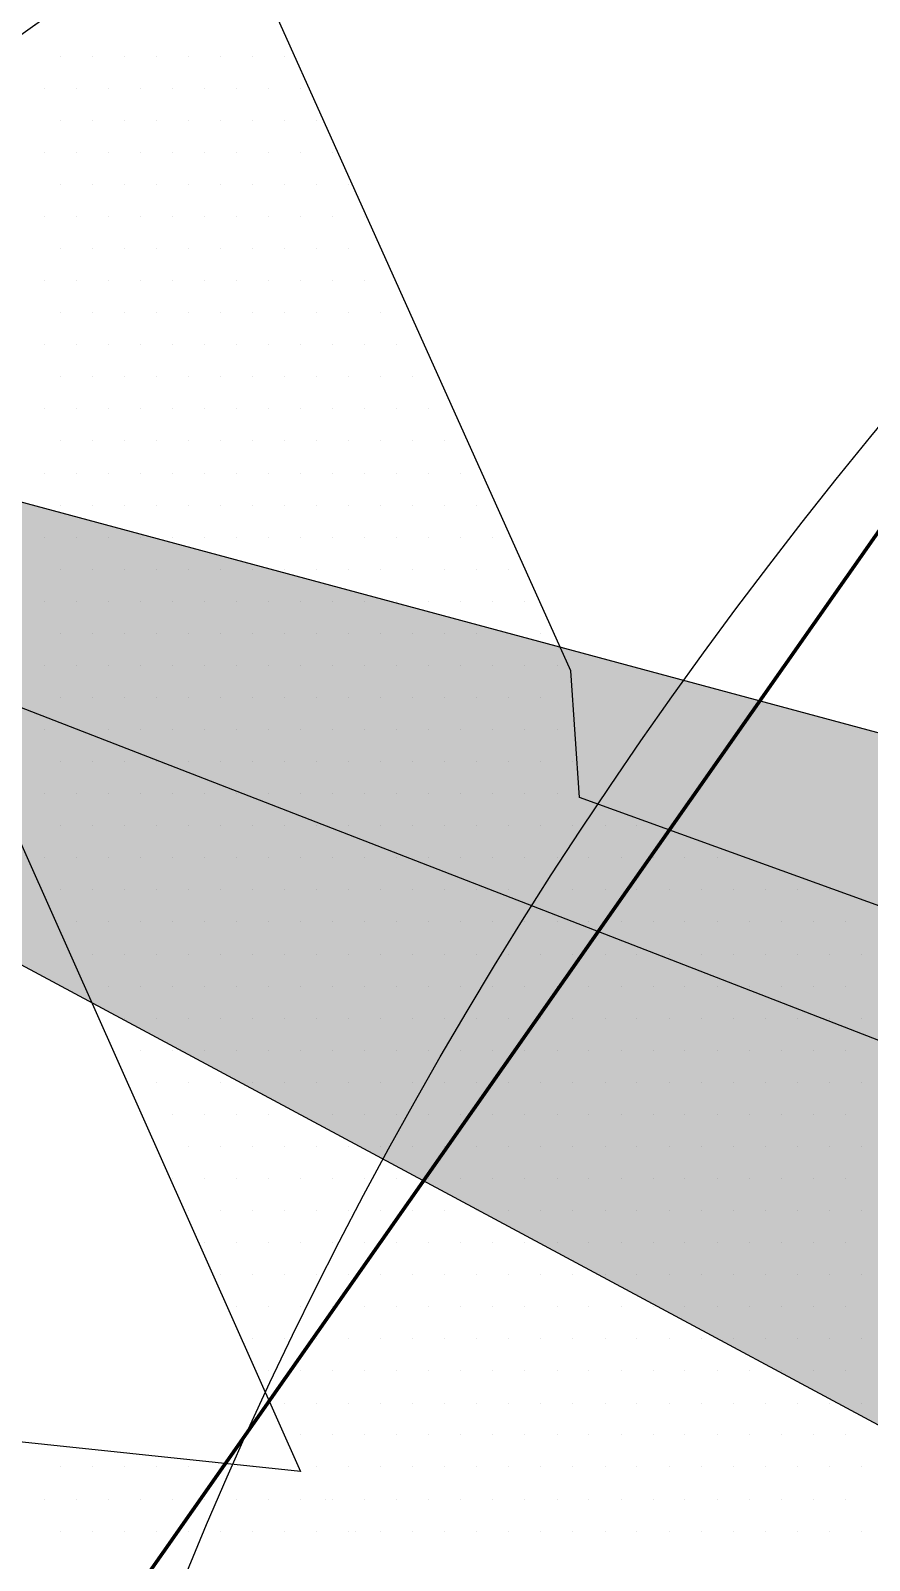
# Paper-space layout 'Layout1' of a CAD drawing. Extents: x -43 to 2298, y -18 to 768.
# Drawn here: x 1413.14 to 1415.541, y 74.926 to 79.303 of the extents above; entities that cross this region are included whole.
import ezdxf

# ---------------------------------------------------------------- set-up
doc = ezdxf.new("R2010")
doc.units = 0
doc.header["$LTSCALE"] = 2
doc.linetypes.add('CACHEX2', pattern=[0.75, 0.5, -0.25])
doc.layers.add('CARTOUCHE', color=7, linetype='Continuous')
doc.layers.add('LOGO', color=7, linetype='Continuous')

# ---------------------------------------------------------------- blocks, each defined once
blk = doc.blocks.new('A$C715108E3')
at = {"layer": 'LOGO', "color": 131}
for p, q in [((-19.5146, -5.8091), (-19.5146, -5.8091)), ((-19.4228, -5.8091), (-19.4228, -5.8091)), ((-19.3313, -5.8091), (-19.3313, -5.8091)), ((-19.2395, -5.8091), (-19.2395, -5.8091)), ((-19.1476, -5.8091), (-19.1476, -5.8091)), ((-19.0562, -5.8091), (-19.0562, -5.8091)), ((-18.9643, -5.8091), (-18.9643, -5.8091)), ((-18.8723, -5.8091), (-18.8723, -5.8091)), ((-19.5603, -5.9003), (-19.5603, -5.9003)), ((-19.469, -5.9003), (-19.469, -5.9003)), ((-19.377, -5.9003), (-19.377, -5.9003)), ((-19.2852, -5.9003), (-19.2852, -5.9003)), ((-19.1941, -5.9003), (-19.1941, -5.9003)), ((-19.1019, -5.9003), (-19.1019, -5.9003)), ((-19.0101, -5.9003), (-19.0101, -5.9003)), ((-18.9188, -5.9003), (-18.9188, -5.9003)), ((-18.8268, -5.9003), (-18.8268, -5.9003)), ((-19.5146, -5.9927), (-19.5146, -5.9927)), ((-19.4228, -5.9927), (-19.4228, -5.9927)), ((-19.3313, -5.9927), (-19.3313, -5.9927)), ((-19.2395, -5.9927), (-19.2395, -5.9927)), ((-19.1476, -5.9927), (-19.1476, -5.9927)), ((-19.0562, -5.9927), (-19.0562, -5.9927)), ((-18.9643, -5.9927), (-18.9643, -5.9927)), ((-18.8723, -5.9927), (-18.8723, -5.9927)), ((-18.7812, -5.9927), (-18.7812, -5.9927)), ((-19.5603, -6.0842), (-19.5603, -6.0842)), ((-19.469, -6.0842), (-19.469, -6.0842)), ((-19.377, -6.0842), (-19.377, -6.0842)), ((-19.2852, -6.0842), (-19.2852, -6.0842)), ((-19.1941, -6.0842), (-19.1941, -6.0842)), ((-19.1019, -6.0842), (-19.1019, -6.0842)), ((-19.0101, -6.0842), (-19.0101, -6.0842)), ((-18.9188, -6.0842), (-18.9188, -6.0842)), ((-18.8268, -6.0842), (-18.8268, -6.0842)), ((-18.7349, -6.0842), (-18.7349, -6.0842)), ((-19.5146, -6.1753), (-19.5146, -6.1753)), ((-19.4228, -6.1753), (-19.4228, -6.1753)), ((-19.3313, -6.1753), (-19.3313, -6.1753)), ((-19.2395, -6.1753), (-19.2395, -6.1753)), ((-19.1476, -6.1753), (-19.1476, -6.1753)), ((-19.0562, -6.1753), (-19.0562, -6.1753)), ((-18.9643, -6.1753), (-18.9643, -6.1753)), ((-18.8723, -6.1753), (-18.8723, -6.1753)), ((-18.7812, -6.1753), (-18.7812, -6.1753)), ((-18.689, -6.1753), (-18.689, -6.1753)), ((-19.5603, -6.2678), (-19.5603, -6.2678)), ((-19.469, -6.2678), (-19.469, -6.2678)), ((-19.377, -6.2678), (-19.377, -6.2678)), ((-19.2852, -6.2678), (-19.2852, -6.2678)), ((-19.1941, -6.2678), (-19.1941, -6.2678)), ((-19.1019, -6.2678), (-19.1019, -6.2678)), ((-19.0101, -6.2678), (-19.0101, -6.2678)), ((-18.9188, -6.2678), (-18.9188, -6.2678)), ((-18.8268, -6.2678), (-18.8268, -6.2678)), ((-18.7349, -6.2678), (-18.7349, -6.2678)), ((-18.6431, -6.2678), (-18.6431, -6.2678)), ((-19.5146, -6.3593), (-19.5146, -6.3593)), ((-19.4228, -6.3593), (-19.4228, -6.3593)), ((-19.3313, -6.3593), (-19.3313, -6.3593)), ((-19.2395, -6.3593), (-19.2395, -6.3593)), ((-19.1476, -6.3593), (-19.1476, -6.3593)), ((-19.0562, -6.3593), (-19.0562, -6.3593)), ((-18.9643, -6.3593), (-18.9643, -6.3593)), ((-18.8723, -6.3593), (-18.8723, -6.3593)), ((-18.7812, -6.3593), (-18.7812, -6.3593)), ((-18.689, -6.3593), (-18.689, -6.3593)), ((-18.5974, -6.3593), (-18.5974, -6.3593)), ((-19.5603, -6.4508), (-19.5603, -6.4508)), ((-19.469, -6.4508), (-19.469, -6.4508)), ((-19.377, -6.4508), (-19.377, -6.4508)), ((-19.2852, -6.4508), (-19.2852, -6.4508)), ((-19.1941, -6.4508), (-19.1941, -6.4508)), ((-19.1019, -6.4508), (-19.1019, -6.4508)), ((-19.0101, -6.4508), (-19.0101, -6.4508)), ((-18.9188, -6.4508), (-18.9188, -6.4508)), ((-18.8268, -6.4508), (-18.8268, -6.4508)), ((-18.7349, -6.4508), (-18.7349, -6.4508)), ((-18.6431, -6.4508), (-18.6431, -6.4508)), ((-19.5146, -6.543), (-19.5146, -6.543)), ((-19.4228, -6.543), (-19.4228, -6.543)), ((-19.3313, -6.543), (-19.3313, -6.543)), ((-19.2395, -6.543), (-19.2395, -6.543)), ((-19.1476, -6.543), (-19.1476, -6.543)), ((-19.0562, -6.543), (-19.0562, -6.543)), ((-18.9643, -6.543), (-18.9643, -6.543)), ((-18.8723, -6.543), (-18.8723, -6.543)), ((-18.7812, -6.543), (-18.7812, -6.543)), ((-18.689, -6.543), (-18.689, -6.543)), ((-18.5974, -6.543), (-18.5974, -6.543)), ((-19.5603, -6.6344), (-19.5603, -6.6344)), ((-19.469, -6.6344), (-19.469, -6.6344)), ((-19.377, -6.6344), (-19.377, -6.6344)), ((-19.2852, -6.6344), (-19.2852, -6.6344)), ((-19.1941, -6.6344), (-19.1941, -6.6344)), ((-19.1019, -6.6344), (-19.1019, -6.6344)), ((-19.0101, -6.6344), (-19.0101, -6.6344)), ((-18.9188, -6.6344), (-18.9188, -6.6344)), ((-18.8268, -6.6344), (-18.8268, -6.6344)), ((-18.7349, -6.6344), (-18.7349, -6.6344)), ((-18.6431, -6.6344), (-18.6431, -6.6344)), ((-18.5515, -6.6344), (-18.5515, -6.6344)), ((-19.5146, -6.7259), (-19.5146, -6.7259)), ((-19.4228, -6.7259), (-19.4228, -6.7259)), ((-19.3313, -6.7259), (-19.3313, -6.7259)), ((-19.2395, -6.7259), (-19.2395, -6.7259)), ((-19.1476, -6.7259), (-19.1476, -6.7259)), ((-19.0562, -6.7259), (-19.0562, -6.7259)), ((-18.9643, -6.7259), (-18.9643, -6.7259)), ((-18.8723, -6.7259), (-18.8723, -6.7259)), ((-18.7812, -6.7259), (-18.7812, -6.7259)), ((-18.689, -6.7259), (-18.689, -6.7259)), ((-18.5974, -6.7259), (-18.5974, -6.7259)), ((-18.5056, -6.7259), (-18.5056, -6.7259)), ((-19.5603, -6.8181), (-19.5603, -6.8181)), ((-19.469, -6.8181), (-19.469, -6.8181)), ((-19.377, -6.8181), (-19.377, -6.8181)), ((-19.2852, -6.8181), (-19.2852, -6.8181)), ((-19.1941, -6.8181), (-19.1941, -6.8181)), ((-19.1019, -6.8181), (-19.1019, -6.8181)), ((-19.0101, -6.8181), (-19.0101, -6.8181)), ((-18.9188, -6.8181), (-18.9188, -6.8181)), ((-18.8268, -6.8181), (-18.8268, -6.8181)), ((-18.7349, -6.8181), (-18.7349, -6.8181)), ((-18.6431, -6.8181), (-18.6431, -6.8181)), ((-18.5515, -6.8181), (-18.5515, -6.8181)), ((-18.4598, -6.8181), (-18.4598, -6.8181)), ((-19.5146, -6.9095), (-19.5146, -6.9095)), ((-19.4228, -6.9095), (-19.4228, -6.9095)), ((-19.3313, -6.9095), (-19.3313, -6.9095)), ((-19.2395, -6.9095), (-19.2395, -6.9095)), ((-19.1476, -6.9095), (-19.1476, -6.9095)), ((-19.0562, -6.9095), (-19.0562, -6.9095)), ((-18.9643, -6.9095), (-18.9643, -6.9095)), ((-18.8723, -6.9095), (-18.8723, -6.9095)), ((-18.7812, -6.9095), (-18.7812, -6.9095)), ((-18.689, -6.9095), (-18.689, -6.9095)), ((-18.5974, -6.9095), (-18.5974, -6.9095)), ((-18.5056, -6.9095), (-18.5056, -6.9095)), ((-18.4141, -6.9095), (-18.4141, -6.9095)), ((-19.5603, -7.0019), (-19.5603, -7.0019)), ((-19.469, -7.0019), (-19.469, -7.0019)), ((-19.377, -7.0019), (-19.377, -7.0019)), ((-19.2852, -7.0019), (-19.2852, -7.0019)), ((-19.1941, -7.0019), (-19.1941, -7.0019)), ((-19.1019, -7.0019), (-19.1019, -7.0019)), ((-19.0101, -7.0019), (-19.0101, -7.0019)), ((-18.9188, -7.0019), (-18.9188, -7.0019)), ((-18.8268, -7.0019), (-18.8268, -7.0019)), ((-18.7349, -7.0019), (-18.7349, -7.0019)), ((-18.6431, -7.0019), (-18.6431, -7.0019)), ((-18.5515, -7.0019), (-18.5515, -7.0019)), ((-18.4598, -7.0019), (-18.4598, -7.0019)), ((-18.3678, -7.0019), (-18.3678, -7.0019)), ((-19.5146, -7.0932), (-19.5146, -7.0932)), ((-19.4228, -7.0932), (-19.4228, -7.0932)), ((-19.3313, -7.0932), (-19.3313, -7.0932)), ((-19.2395, -7.0932), (-19.2395, -7.0932)), ((-19.1476, -7.0932), (-19.1476, -7.0932)), ((-19.0562, -7.0932), (-19.0562, -7.0932)), ((-18.9643, -7.0932), (-18.9643, -7.0932)), ((-18.8723, -7.0932), (-18.8723, -7.0932)), ((-18.7812, -7.0932), (-18.7812, -7.0932)), ((-18.689, -7.0932), (-18.689, -7.0932)), ((-18.5974, -7.0932), (-18.5974, -7.0932)), ((-18.5056, -7.0932), (-18.5056, -7.0932)), ((-18.4141, -7.0932), (-18.4141, -7.0932)), ((-18.3223, -7.0932), (-18.3223, -7.0932)), ((-19.5603, -7.1849), (-19.5603, -7.1849)), ((-19.469, -7.1849), (-19.469, -7.1849)), ((-19.377, -7.1849), (-19.377, -7.1849)), ((-19.2852, -7.1849), (-19.2852, -7.1849)), ((-19.1941, -7.1849), (-19.1941, -7.1849)), ((-19.1019, -7.1849), (-19.1019, -7.1849)), ((-19.0101, -7.1849), (-19.0101, -7.1849)), ((-18.9188, -7.1849), (-18.9188, -7.1849)), ((-18.8268, -7.1849), (-18.8268, -7.1849)), ((-18.7349, -7.1849), (-18.7349, -7.1849)), ((-18.6431, -7.1849), (-18.6431, -7.1849)), ((-18.5515, -7.1849), (-18.5515, -7.1849)), ((-18.4598, -7.1849), (-18.4598, -7.1849)), ((-18.3678, -7.1849), (-18.3678, -7.1849)), ((-18.2765, -7.1849), (-18.2765, -7.1849)), ((-19.5146, -7.2773), (-19.5146, -7.2773)), ((-19.4228, -7.2773), (-19.4228, -7.2773)), ((-19.3313, -7.2773), (-19.3313, -7.2773)), ((-19.2395, -7.2773), (-19.2395, -7.2773)), ((-19.1476, -7.2773), (-19.1476, -7.2773)), ((-19.0562, -7.2773), (-19.0562, -7.2773)), ((-18.9643, -7.2773), (-18.9643, -7.2773)), ((-18.8723, -7.2773), (-18.8723, -7.2773)), ((-18.7812, -7.2773), (-18.7812, -7.2773)), ((-18.689, -7.2773), (-18.689, -7.2773)), ((-18.5974, -7.2773), (-18.5974, -7.2773)), ((-18.5056, -7.2773), (-18.5056, -7.2773)), ((-18.4141, -7.2773), (-18.4141, -7.2773)), ((-18.3223, -7.2773), (-18.3223, -7.2773)), ((-18.2302, -7.2773), (-18.2302, -7.2773)), ((-19.5603, -7.3683), (-19.5603, -7.3683)), ((-19.469, -7.3683), (-19.469, -7.3683)), ((-19.377, -7.3683), (-19.377, -7.3683)), ((-19.2852, -7.3683), (-19.2852, -7.3683)), ((-19.1941, -7.3683), (-19.1941, -7.3683)), ((-19.1019, -7.3683), (-19.1019, -7.3683)), ((-19.0101, -7.3683), (-19.0101, -7.3683)), ((-18.9188, -7.3683), (-18.9188, -7.3683)), ((-18.8268, -7.3683), (-18.8268, -7.3683)), ((-18.7349, -7.3683), (-18.7349, -7.3683)), ((-18.6431, -7.3683), (-18.6431, -7.3683)), ((-18.5515, -7.3683), (-18.5515, -7.3683)), ((-18.4598, -7.3683), (-18.4598, -7.3683)), ((-18.3678, -7.3683), (-18.3678, -7.3683)), ((-18.2765, -7.3683), (-18.2765, -7.3683)), ((-18.1845, -7.3683), (-18.1845, -7.3683)), ((-19.5146, -7.46), (-19.5146, -7.46)), ((-19.4228, -7.46), (-19.4228, -7.46)), ((-19.3313, -7.46), (-19.3313, -7.46)), ((-19.2395, -7.46), (-19.2395, -7.46)), ((-19.1476, -7.46), (-19.1476, -7.46)), ((-19.0562, -7.46), (-19.0562, -7.46)), ((-18.9643, -7.46), (-18.9643, -7.46)), ((-18.8723, -7.46), (-18.8723, -7.46)), ((-18.7812, -7.46), (-18.7812, -7.46)), ((-18.689, -7.46), (-18.689, -7.46)), ((-18.5974, -7.46), (-18.5974, -7.46)), ((-18.5056, -7.46), (-18.5056, -7.46)), ((-18.4141, -7.46), (-18.4141, -7.46)), ((-18.3223, -7.46), (-18.3223, -7.46)), ((-18.2302, -7.46), (-18.2302, -7.46)), ((-18.139, -7.46), (-18.139, -7.46)), ((-19.5603, -7.5524), (-19.5603, -7.5524)), ((-19.469, -7.5524), (-19.469, -7.5524)), ((-19.377, -7.5524), (-19.377, -7.5524)), ((-19.2852, -7.5524), (-19.2852, -7.5524)), ((-19.1941, -7.5524), (-19.1941, -7.5524)), ((-19.1019, -7.5524), (-19.1019, -7.5524)), ((-19.0101, -7.5524), (-19.0101, -7.5524)), ((-18.9188, -7.5524), (-18.9188, -7.5524)), ((-18.8268, -7.5524), (-18.8268, -7.5524)), ((-18.7349, -7.5524), (-18.7349, -7.5524)), ((-18.6431, -7.5524), (-18.6431, -7.5524)), ((-18.5515, -7.5524), (-18.5515, -7.5524)), ((-18.4598, -7.5524), (-18.4598, -7.5524)), ((-18.3678, -7.5524), (-18.3678, -7.5524)), ((-18.2765, -7.5524), (-18.2765, -7.5524)), ((-18.1845, -7.5524), (-18.1845, -7.5524)), ((-18.0925, -7.5524), (-18.0925, -7.5524)), ((-19.5146, -7.6436), (-19.5146, -7.6436)), ((-19.4228, -7.6436), (-19.4228, -7.6436)), ((-19.3313, -7.6436), (-19.3313, -7.6436)), ((-19.2395, -7.6436), (-19.2395, -7.6436)), ((-19.1476, -7.6436), (-19.1476, -7.6436)), ((-19.0562, -7.6436), (-19.0562, -7.6436)), ((-18.9643, -7.6436), (-18.9643, -7.6436)), ((-18.8723, -7.6436), (-18.8723, -7.6436)), ((-18.7812, -7.6436), (-18.7812, -7.6436)), ((-18.689, -7.6436), (-18.689, -7.6436)), ((-18.5974, -7.6436), (-18.5974, -7.6436)), ((-18.5056, -7.6436), (-18.5056, -7.6436)), ((-18.4141, -7.6436), (-18.4141, -7.6436)), ((-18.3223, -7.6436), (-18.3223, -7.6436)), ((-18.2302, -7.6436), (-18.2302, -7.6436)), ((-18.139, -7.6436), (-18.139, -7.6436)), ((-19.5603, -7.7349), (-19.5603, -7.7349)), ((-19.469, -7.7349), (-19.469, -7.7349)), ((-19.377, -7.7349), (-19.377, -7.7349)), ((-19.2852, -7.7349), (-19.2852, -7.7349)), ((-19.1941, -7.7349), (-19.1941, -7.7349)), ((-19.1019, -7.7349), (-19.1019, -7.7349)), ((-19.0101, -7.7349), (-19.0101, -7.7349)), ((-18.9188, -7.7349), (-18.9188, -7.7349)), ((-18.8268, -7.7349), (-18.8268, -7.7349)), ((-18.7349, -7.7349), (-18.7349, -7.7349)), ((-18.6431, -7.7349), (-18.6431, -7.7349)), ((-18.5515, -7.7349), (-18.5515, -7.7349)), ((-18.4598, -7.7349), (-18.4598, -7.7349)), ((-18.3678, -7.7349), (-18.3678, -7.7349)), ((-18.2765, -7.7349), (-18.2765, -7.7349)), ((-18.1845, -7.7349), (-18.1845, -7.7349)), ((-18.0925, -7.7349), (-18.0925, -7.7349)), ((-19.5146, -7.8275), (-19.5146, -7.8275)), ((-19.4228, -7.8275), (-19.4228, -7.8275)), ((-19.3313, -7.8275), (-19.3313, -7.8275)), ((-19.2395, -7.8275), (-19.2395, -7.8275)), ((-19.1476, -7.8275), (-19.1476, -7.8275)), ((-19.0562, -7.8275), (-19.0562, -7.8275)), ((-18.9643, -7.8275), (-18.9643, -7.8275)), ((-18.8723, -7.8275), (-18.8723, -7.8275)), ((-18.7812, -7.8275), (-18.7812, -7.8275)), ((-18.689, -7.8275), (-18.689, -7.8275)), ((-18.5974, -7.8275), (-18.5974, -7.8275)), ((-18.5056, -7.8275), (-18.5056, -7.8275)), ((-18.4141, -7.8275), (-18.4141, -7.8275)), ((-18.3223, -7.8275), (-18.3223, -7.8275)), ((-18.2302, -7.8275), (-18.2302, -7.8275)), ((-18.139, -7.8275), (-18.139, -7.8275)), ((-18.047, -7.8275), (-18.047, -7.8275)), ((-19.5603, -7.919), (-19.5603, -7.919)), ((-19.469, -7.919), (-19.469, -7.919)), ((-19.377, -7.919), (-19.377, -7.919)), ((-19.2852, -7.919), (-19.2852, -7.919)), ((-19.1941, -7.919), (-19.1941, -7.919)), ((-19.1019, -7.919), (-19.1019, -7.919)), ((-19.0101, -7.919), (-19.0101, -7.919)), ((-18.9188, -7.919), (-18.9188, -7.919)), ((-18.8268, -7.919), (-18.8268, -7.919)), ((-18.7349, -7.919), (-18.7349, -7.919)), ((-18.6431, -7.919), (-18.6431, -7.919)), ((-18.5515, -7.919), (-18.5515, -7.919)), ((-18.4598, -7.919), (-18.4598, -7.919)), ((-18.3678, -7.919), (-18.3678, -7.919)), ((-18.2765, -7.919), (-18.2765, -7.919)), ((-18.1845, -7.919), (-18.1845, -7.919)), ((-18.0925, -7.919), (-18.0925, -7.919)), ((-19.5146, -8.0102), (-19.5146, -8.0102)), ((-19.4228, -8.0102), (-19.4228, -8.0102)), ((-19.3313, -8.0102), (-19.3313, -8.0102)), ((-19.2395, -8.0102), (-19.2395, -8.0102)), ((-19.1476, -8.0102), (-19.1476, -8.0102)), ((-19.0562, -8.0102), (-19.0562, -8.0102)), ((-18.9643, -8.0102), (-18.9643, -8.0102)), ((-18.8723, -8.0102), (-18.8723, -8.0102)), ((-18.7812, -8.0102), (-18.7812, -8.0102)), ((-18.689, -8.0102), (-18.689, -8.0102)), ((-18.5974, -8.0102), (-18.5974, -8.0102)), ((-18.5056, -8.0102), (-18.5056, -8.0102)), ((-18.4141, -8.0102), (-18.4141, -8.0102)), ((-18.3223, -8.0102), (-18.3223, -8.0102)), ((-18.2302, -8.0102), (-18.2302, -8.0102)), ((-18.139, -8.0102), (-18.139, -8.0102)), ((-18.047, -8.0102), (-18.047, -8.0102)), ((-17.9549, -8.0102), (-17.9549, -8.0102)), ((-17.8637, -8.0102), (-17.8637, -8.0102)), ((-19.5603, -8.1026), (-19.5603, -8.1026)), ((-19.469, -8.1026), (-19.469, -8.1026)), ((-19.377, -8.1026), (-19.377, -8.1026)), ((-19.2852, -8.1026), (-19.2852, -8.1026)), ((-19.1941, -8.1026), (-19.1941, -8.1026)), ((-19.1019, -8.1026), (-19.1019, -8.1026)), ((-19.0101, -8.1026), (-19.0101, -8.1026)), ((-18.9188, -8.1026), (-18.9188, -8.1026)), ((-18.8268, -8.1026), (-18.8268, -8.1026)), ((-18.7349, -8.1026), (-18.7349, -8.1026)), ((-18.6431, -8.1026), (-18.6431, -8.1026)), ((-18.5515, -8.1026), (-18.5515, -8.1026)), ((-18.4598, -8.1026), (-18.4598, -8.1026)), ((-18.3678, -8.1026), (-18.3678, -8.1026)), ((-18.2765, -8.1026), (-18.2765, -8.1026)), ((-18.1845, -8.1026), (-18.1845, -8.1026)), ((-18.0925, -8.1026), (-18.0925, -8.1026)), ((-18.0012, -8.1026), (-18.0012, -8.1026)), ((-17.9092, -8.1026), (-17.9092, -8.1026)), ((-17.8174, -8.1026), (-17.8174, -8.1026)), ((-17.7263, -8.1026), (-17.7263, -8.1026)), ((-17.6341, -8.1026), (-17.6341, -8.1026)), ((-19.5686, -8.1941), (-19.5686, -8.1941)), ((-19.5146, -8.1941), (-19.5146, -8.1941)), ((-19.4228, -8.1941), (-19.4228, -8.1941)), ((-19.3313, -8.1941), (-19.3313, -8.1941)), ((-19.2395, -8.1941), (-19.2395, -8.1941)), ((-19.1476, -8.1941), (-19.1476, -8.1941)), ((-19.0562, -8.1941), (-19.0562, -8.1941)), ((-18.9643, -8.1941), (-18.9643, -8.1941)), ((-18.8723, -8.1941), (-18.8723, -8.1941)), ((-18.7812, -8.1941), (-18.7812, -8.1941)), ((-18.689, -8.1941), (-18.689, -8.1941)), ((-18.5974, -8.1941), (-18.5974, -8.1941)), ((-18.5056, -8.1941), (-18.5056, -8.1941)), ((-18.4141, -8.1941), (-18.4141, -8.1941)), ((-18.3223, -8.1941), (-18.3223, -8.1941)), ((-18.2302, -8.1941), (-18.2302, -8.1941)), ((-18.139, -8.1941), (-18.139, -8.1941)), ((-18.047, -8.1941), (-18.047, -8.1941)), ((-17.9549, -8.1941), (-17.9549, -8.1941)), ((-17.8637, -8.1941), (-17.8637, -8.1941)), ((-17.7716, -8.1941), (-17.7716, -8.1941)), ((-17.6798, -8.1941), (-17.6798, -8.1941)), ((-17.588, -8.1941), (-17.588, -8.1941)), ((-17.4965, -8.1941), (-17.4965, -8.1941)), ((-17.4047, -8.1941), (-17.4047, -8.1941)), ((-17.3129, -8.1941), (-17.3129, -8.1941)), ((-19.5277, -8.2855), (-19.5277, -8.2855)), ((-19.469, -8.2855), (-19.469, -8.2855)), ((-19.377, -8.2855), (-19.377, -8.2855)), ((-19.2852, -8.2855), (-19.2852, -8.2855)), ((-19.1941, -8.2855), (-19.1941, -8.2855)), ((-19.1019, -8.2855), (-19.1019, -8.2855)), ((-19.0101, -8.2855), (-19.0101, -8.2855)), ((-18.9188, -8.2855), (-18.9188, -8.2855)), ((-18.8268, -8.2855), (-18.8268, -8.2855)), ((-18.7349, -8.2855), (-18.7349, -8.2855)), ((-18.6431, -8.2855), (-18.6431, -8.2855)), ((-18.5515, -8.2855), (-18.5515, -8.2855)), ((-18.4598, -8.2855), (-18.4598, -8.2855)), ((-18.3678, -8.2855), (-18.3678, -8.2855)), ((-18.2765, -8.2855), (-18.2765, -8.2855)), ((-18.1845, -8.2855), (-18.1845, -8.2855)), ((-18.0925, -8.2855), (-18.0925, -8.2855)), ((-18.0012, -8.2855), (-18.0012, -8.2855)), ((-17.9092, -8.2855), (-17.9092, -8.2855)), ((-17.8174, -8.2855), (-17.8174, -8.2855)), ((-17.7263, -8.2855), (-17.7263, -8.2855)), ((-17.6341, -8.2855), (-17.6341, -8.2855)), ((-17.5424, -8.2855), (-17.5424, -8.2855)), ((-17.4504, -8.2855), (-17.4504, -8.2855)), ((-17.3591, -8.2855), (-17.3591, -8.2855)), ((-17.2671, -8.2855), (-17.2671, -8.2855)), ((-19.487, -8.3777), (-19.487, -8.3777)), ((-19.4228, -8.3777), (-19.4228, -8.3777)), ((-19.3313, -8.3777), (-19.3313, -8.3777)), ((-19.2395, -8.3777), (-19.2395, -8.3777)), ((-19.1476, -8.3777), (-19.1476, -8.3777)), ((-19.0562, -8.3777), (-19.0562, -8.3777)), ((-18.9643, -8.3777), (-18.9643, -8.3777)), ((-18.8723, -8.3777), (-18.8723, -8.3777)), ((-18.7812, -8.3777), (-18.7812, -8.3777)), ((-18.689, -8.3777), (-18.689, -8.3777)), ((-18.5974, -8.3777), (-18.5974, -8.3777)), ((-18.5056, -8.3777), (-18.5056, -8.3777)), ((-18.4141, -8.3777), (-18.4141, -8.3777)), ((-18.3223, -8.3777), (-18.3223, -8.3777)), ((-18.2302, -8.3777), (-18.2302, -8.3777)), ((-18.139, -8.3777), (-18.139, -8.3777)), ((-18.047, -8.3777), (-18.047, -8.3777)), ((-17.9549, -8.3777), (-17.9549, -8.3777)), ((-17.8637, -8.3777), (-17.8637, -8.3777)), ((-17.7716, -8.3777), (-17.7716, -8.3777)), ((-17.6798, -8.3777), (-17.6798, -8.3777)), ((-17.588, -8.3777), (-17.588, -8.3777)), ((-17.4965, -8.3777), (-17.4965, -8.3777)), ((-17.4047, -8.3777), (-17.4047, -8.3777)), ((-17.3129, -8.3777), (-17.3129, -8.3777)), ((-17.2214, -8.3777), (-17.2214, -8.3777)), ((-19.4464, -8.4692), (-19.4464, -8.4692)), ((-19.377, -8.4692), (-19.377, -8.4692)), ((-19.2852, -8.4692), (-19.2852, -8.4692)), ((-19.1941, -8.4692), (-19.1941, -8.4692)), ((-19.1019, -8.4692), (-19.1019, -8.4692)), ((-19.0101, -8.4692), (-19.0101, -8.4692)), ((-18.9188, -8.4692), (-18.9188, -8.4692)), ((-18.8268, -8.4692), (-18.8268, -8.4692)), ((-18.7349, -8.4692), (-18.7349, -8.4692)), ((-18.6431, -8.4692), (-18.6431, -8.4692)), ((-18.5515, -8.4692), (-18.5515, -8.4692)), ((-18.4598, -8.4692), (-18.4598, -8.4692)), ((-18.3678, -8.4692), (-18.3678, -8.4692)), ((-18.2765, -8.4692), (-18.2765, -8.4692)), ((-18.1845, -8.4692), (-18.1845, -8.4692)), ((-18.0925, -8.4692), (-18.0925, -8.4692)), ((-18.0012, -8.4692), (-18.0012, -8.4692)), ((-17.9092, -8.4692), (-17.9092, -8.4692)), ((-17.8174, -8.4692), (-17.8174, -8.4692)), ((-17.7263, -8.4692), (-17.7263, -8.4692)), ((-17.6341, -8.4692), (-17.6341, -8.4692)), ((-17.5424, -8.4692), (-17.5424, -8.4692)), ((-17.4504, -8.4692), (-17.4504, -8.4692)), ((-17.3591, -8.4692), (-17.3591, -8.4692)), ((-17.2671, -8.4692), (-17.2671, -8.4692)), ((-19.4055, -8.5607), (-19.4055, -8.5607)), ((-19.3313, -8.5607), (-19.3313, -8.5607)), ((-19.2395, -8.5607), (-19.2395, -8.5607)), ((-19.1476, -8.5607), (-19.1476, -8.5607)), ((-19.0562, -8.5607), (-19.0562, -8.5607)), ((-18.9643, -8.5607), (-18.9643, -8.5607)), ((-18.8723, -8.5607), (-18.8723, -8.5607)), ((-18.7812, -8.5607), (-18.7812, -8.5607)), ((-18.689, -8.5607), (-18.689, -8.5607)), ((-18.5974, -8.5607), (-18.5974, -8.5607)), ((-18.5056, -8.5607), (-18.5056, -8.5607)), ((-18.4141, -8.5607), (-18.4141, -8.5607)), ((-18.3223, -8.5607), (-18.3223, -8.5607)), ((-18.2302, -8.5607), (-18.2302, -8.5607)), ((-18.139, -8.5607), (-18.139, -8.5607)), ((-18.047, -8.5607), (-18.047, -8.5607)), ((-17.9549, -8.5607), (-17.9549, -8.5607)), ((-17.8637, -8.5607), (-17.8637, -8.5607)), ((-17.7716, -8.5607), (-17.7716, -8.5607)), ((-17.6798, -8.5607), (-17.6798, -8.5607)), ((-17.588, -8.5607), (-17.588, -8.5607)), ((-17.4965, -8.5607), (-17.4965, -8.5607)), ((-17.4047, -8.5607), (-17.4047, -8.5607)), ((-17.3129, -8.5607), (-17.3129, -8.5607)), ((-17.2214, -8.5607), (-17.2214, -8.5607)), ((-19.3639, -8.6529), (-19.3639, -8.6529)), ((-19.2852, -8.6529), (-19.2852, -8.6529)), ((-19.1941, -8.6529), (-19.1941, -8.6529)), ((-19.1019, -8.6529), (-19.1019, -8.6529)), ((-19.0101, -8.6529), (-19.0101, -8.6529)), ((-18.9188, -8.6529), (-18.9188, -8.6529)), ((-18.8268, -8.6529), (-18.8268, -8.6529)), ((-18.7349, -8.6529), (-18.7349, -8.6529)), ((-18.6431, -8.6529), (-18.6431, -8.6529)), ((-18.5515, -8.6529), (-18.5515, -8.6529)), ((-18.4598, -8.6529), (-18.4598, -8.6529)), ((-18.3678, -8.6529), (-18.3678, -8.6529)), ((-18.2765, -8.6529), (-18.2765, -8.6529)), ((-18.1845, -8.6529), (-18.1845, -8.6529)), ((-18.0925, -8.6529), (-18.0925, -8.6529)), ((-18.0012, -8.6529), (-18.0012, -8.6529)), ((-17.9092, -8.6529), (-17.9092, -8.6529)), ((-17.8174, -8.6529), (-17.8174, -8.6529)), ((-17.7263, -8.6529), (-17.7263, -8.6529)), ((-17.6341, -8.6529), (-17.6341, -8.6529)), ((-17.5424, -8.6529), (-17.5424, -8.6529)), ((-17.4504, -8.6529), (-17.4504, -8.6529)), ((-17.3591, -8.6529), (-17.3591, -8.6529)), ((-17.2671, -8.6529), (-17.2671, -8.6529)), ((-19.3231, -8.7445), (-19.3231, -8.7445)), ((-19.2395, -8.7445), (-19.2395, -8.7445)), ((-19.1476, -8.7445), (-19.1476, -8.7445)), ((-19.0562, -8.7445), (-19.0562, -8.7445)), ((-18.9643, -8.7445), (-18.9643, -8.7445)), ((-18.8723, -8.7445), (-18.8723, -8.7445)), ((-18.7812, -8.7445), (-18.7812, -8.7445)), ((-18.689, -8.7445), (-18.689, -8.7445)), ((-18.5974, -8.7445), (-18.5974, -8.7445)), ((-18.5056, -8.7445), (-18.5056, -8.7445)), ((-18.4141, -8.7445), (-18.4141, -8.7445)), ((-18.3223, -8.7445), (-18.3223, -8.7445)), ((-18.2302, -8.7445), (-18.2302, -8.7445)), ((-18.139, -8.7445), (-18.139, -8.7445)), ((-18.047, -8.7445), (-18.047, -8.7445)), ((-17.9549, -8.7445), (-17.9549, -8.7445)), ((-17.8637, -8.7445), (-17.8637, -8.7445)), ((-17.7716, -8.7445), (-17.7716, -8.7445)), ((-17.6798, -8.7445), (-17.6798, -8.7445)), ((-17.588, -8.7445), (-17.588, -8.7445)), ((-17.4965, -8.7445), (-17.4965, -8.7445)), ((-17.4047, -8.7445), (-17.4047, -8.7445)), ((-17.3129, -8.7445), (-17.3129, -8.7445)), ((-17.2214, -8.7445), (-17.2214, -8.7445)), ((-19.2826, -8.8356), (-19.2826, -8.8356)), ((-19.1941, -8.8356), (-19.1941, -8.8356)), ((-19.1019, -8.8356), (-19.1019, -8.8356)), ((-19.0101, -8.8356), (-19.0101, -8.8356)), ((-18.9188, -8.8356), (-18.9188, -8.8356)), ((-18.8268, -8.8356), (-18.8268, -8.8356)), ((-18.7349, -8.8356), (-18.7349, -8.8356)), ((-18.6431, -8.8356), (-18.6431, -8.8356)), ((-18.5515, -8.8356), (-18.5515, -8.8356)), ((-18.4598, -8.8356), (-18.4598, -8.8356)), ((-18.3678, -8.8356), (-18.3678, -8.8356)), ((-18.2765, -8.8356), (-18.2765, -8.8356)), ((-18.1845, -8.8356), (-18.1845, -8.8356)), ((-18.0925, -8.8356), (-18.0925, -8.8356)), ((-18.0012, -8.8356), (-18.0012, -8.8356)), ((-17.9092, -8.8356), (-17.9092, -8.8356)), ((-17.8174, -8.8356), (-17.8174, -8.8356)), ((-17.7263, -8.8356), (-17.7263, -8.8356)), ((-17.6341, -8.8356), (-17.6341, -8.8356)), ((-17.5424, -8.8356), (-17.5424, -8.8356)), ((-17.4504, -8.8356), (-17.4504, -8.8356)), ((-17.3591, -8.8356), (-17.3591, -8.8356)), ((-17.2671, -8.8356), (-17.2671, -8.8356)), ((-19.2417, -8.9282), (-19.2417, -8.9282)), ((-19.2395, -8.9282), (-19.2395, -8.9282)), ((-19.1476, -8.9282), (-19.1476, -8.9282)), ((-19.0562, -8.9282), (-19.0562, -8.9282)), ((-18.9643, -8.9282), (-18.9643, -8.9282)), ((-18.8723, -8.9282), (-18.8723, -8.9282)), ((-18.7812, -8.9282), (-18.7812, -8.9282)), ((-18.689, -8.9282), (-18.689, -8.9282)), ((-18.5974, -8.9282), (-18.5974, -8.9282)), ((-18.5056, -8.9282), (-18.5056, -8.9282)), ((-18.4141, -8.9282), (-18.4141, -8.9282)), ((-18.3223, -8.9282), (-18.3223, -8.9282)), ((-18.2302, -8.9282), (-18.2302, -8.9282)), ((-18.139, -8.9282), (-18.139, -8.9282)), ((-18.047, -8.9282), (-18.047, -8.9282)), ((-17.9549, -8.9282), (-17.9549, -8.9282)), ((-17.8637, -8.9282), (-17.8637, -8.9282)), ((-17.7716, -8.9282), (-17.7716, -8.9282)), ((-17.6798, -8.9282), (-17.6798, -8.9282)), ((-17.588, -8.9282), (-17.588, -8.9282)), ((-17.4965, -8.9282), (-17.4965, -8.9282)), ((-17.4047, -8.9282), (-17.4047, -8.9282)), ((-17.3129, -8.9282), (-17.3129, -8.9282)), ((-17.2214, -8.9282), (-17.2214, -8.9282)), ((-19.2009, -9.0196), (-19.2009, -9.0196)), ((-19.1941, -9.0196), (-19.1941, -9.0196)), ((-19.1019, -9.0196), (-19.1019, -9.0196)), ((-19.0101, -9.0196), (-19.0101, -9.0196)), ((-18.9188, -9.0196), (-18.9188, -9.0196)), ((-18.8268, -9.0196), (-18.8268, -9.0196)), ((-18.7349, -9.0196), (-18.7349, -9.0196)), ((-18.6431, -9.0196), (-18.6431, -9.0196)), ((-18.5515, -9.0196), (-18.5515, -9.0196)), ((-18.4598, -9.0196), (-18.4598, -9.0196)), ((-18.3678, -9.0196), (-18.3678, -9.0196)), ((-18.2765, -9.0196), (-18.2765, -9.0196)), ((-18.1845, -9.0196), (-18.1845, -9.0196)), ((-18.0925, -9.0196), (-18.0925, -9.0196)), ((-18.0012, -9.0196), (-18.0012, -9.0196)), ((-17.9092, -9.0196), (-17.9092, -9.0196)), ((-17.8174, -9.0196), (-17.8174, -9.0196)), ((-17.7263, -9.0196), (-17.7263, -9.0196)), ((-17.6341, -9.0196), (-17.6341, -9.0196)), ((-17.5424, -9.0196), (-17.5424, -9.0196)), ((-17.4504, -9.0196), (-17.4504, -9.0196)), ((-17.3591, -9.0196), (-17.3591, -9.0196)), ((-17.2671, -9.0196), (-17.2671, -9.0196)), ((-19.1596, -9.1109), (-19.1596, -9.1109)), ((-19.1476, -9.1109), (-19.1476, -9.1109)), ((-19.0562, -9.1109), (-19.0562, -9.1109)), ((-18.9643, -9.1109), (-18.9643, -9.1109)), ((-18.8723, -9.1109), (-18.8723, -9.1109)), ((-18.7812, -9.1109), (-18.7812, -9.1109)), ((-18.689, -9.1109), (-18.689, -9.1109)), ((-18.5974, -9.1109), (-18.5974, -9.1109)), ((-18.5056, -9.1109), (-18.5056, -9.1109)), ((-18.4141, -9.1109), (-18.4141, -9.1109)), ((-18.3223, -9.1109), (-18.3223, -9.1109)), ((-18.2302, -9.1109), (-18.2302, -9.1109)), ((-18.139, -9.1109), (-18.139, -9.1109)), ((-18.047, -9.1109), (-18.047, -9.1109)), ((-17.9549, -9.1109), (-17.9549, -9.1109)), ((-17.8637, -9.1109), (-17.8637, -9.1109)), ((-17.7716, -9.1109), (-17.7716, -9.1109)), ((-17.6798, -9.1109), (-17.6798, -9.1109)), ((-17.588, -9.1109), (-17.588, -9.1109)), ((-17.4965, -9.1109), (-17.4965, -9.1109)), ((-17.4047, -9.1109), (-17.4047, -9.1109)), ((-17.3129, -9.1109), (-17.3129, -9.1109)), ((-17.2214, -9.1109), (-17.2214, -9.1109)), ((-19.1188, -9.2033), (-19.1188, -9.2033)), ((-19.1019, -9.2033), (-19.1019, -9.2033)), ((-19.0101, -9.2033), (-19.0101, -9.2033)), ((-18.9188, -9.2033), (-18.9188, -9.2033)), ((-18.8268, -9.2033), (-18.8268, -9.2033)), ((-18.7349, -9.2033), (-18.7349, -9.2033)), ((-18.6431, -9.2033), (-18.6431, -9.2033)), ((-18.5515, -9.2033), (-18.5515, -9.2033)), ((-18.4598, -9.2033), (-18.4598, -9.2033)), ((-18.3678, -9.2033), (-18.3678, -9.2033)), ((-18.2765, -9.2033), (-18.2765, -9.2033)), ((-18.1845, -9.2033), (-18.1845, -9.2033)), ((-18.0925, -9.2033), (-18.0925, -9.2033)), ((-18.0012, -9.2033), (-18.0012, -9.2033)), ((-17.9092, -9.2033), (-17.9092, -9.2033)), ((-17.8174, -9.2033), (-17.8174, -9.2033)), ((-17.7263, -9.2033), (-17.7263, -9.2033)), ((-17.6341, -9.2033), (-17.6341, -9.2033)), ((-17.5424, -9.2033), (-17.5424, -9.2033)), ((-17.4504, -9.2033), (-17.4504, -9.2033)), ((-17.3591, -9.2033), (-17.3591, -9.2033)), ((-17.2671, -9.2033), (-17.2671, -9.2033)), ((-19.0781, -9.2946), (-19.0781, -9.2946)), ((-19.0562, -9.2946), (-19.0562, -9.2946)), ((-18.9643, -9.2946), (-18.9643, -9.2946)), ((-18.8723, -9.2946), (-18.8723, -9.2946)), ((-18.7812, -9.2946), (-18.7812, -9.2946)), ((-18.689, -9.2946), (-18.689, -9.2946)), ((-18.5974, -9.2946), (-18.5974, -9.2946)), ((-18.5056, -9.2946), (-18.5056, -9.2946)), ((-18.4141, -9.2946), (-18.4141, -9.2946)), ((-18.3223, -9.2946), (-18.3223, -9.2946)), ((-18.2302, -9.2946), (-18.2302, -9.2946)), ((-18.139, -9.2946), (-18.139, -9.2946)), ((-18.047, -9.2946), (-18.047, -9.2946)), ((-17.9549, -9.2946), (-17.9549, -9.2946)), ((-17.8637, -9.2946), (-17.8637, -9.2946)), ((-17.7716, -9.2946), (-17.7716, -9.2946)), ((-17.6798, -9.2946), (-17.6798, -9.2946)), ((-17.588, -9.2946), (-17.588, -9.2946)), ((-17.4965, -9.2946), (-17.4965, -9.2946)), ((-17.4047, -9.2946), (-17.4047, -9.2946)), ((-17.3129, -9.2946), (-17.3129, -9.2946)), ((-17.2214, -9.2946), (-17.2214, -9.2946)), ((-19.0374, -9.387), (-19.0374, -9.387)), ((-19.0101, -9.387), (-19.0101, -9.387)), ((-18.9188, -9.387), (-18.9188, -9.387)), ((-18.8268, -9.387), (-18.8268, -9.387)), ((-18.7349, -9.387), (-18.7349, -9.387)), ((-18.6431, -9.387), (-18.6431, -9.387)), ((-18.5515, -9.387), (-18.5515, -9.387)), ((-18.4598, -9.387), (-18.4598, -9.387)), ((-18.3678, -9.387), (-18.3678, -9.387)), ((-18.2765, -9.387), (-18.2765, -9.387)), ((-18.1845, -9.387), (-18.1845, -9.387)), ((-18.0925, -9.387), (-18.0925, -9.387)), ((-18.0012, -9.387), (-18.0012, -9.387)), ((-17.9092, -9.387), (-17.9092, -9.387)), ((-17.8174, -9.387), (-17.8174, -9.387)), ((-17.7263, -9.387), (-17.7263, -9.387)), ((-17.6341, -9.387), (-17.6341, -9.387)), ((-17.5424, -9.387), (-17.5424, -9.387)), ((-17.4504, -9.387), (-17.4504, -9.387)), ((-17.3591, -9.387), (-17.3591, -9.387)), ((-17.2671, -9.387), (-17.2671, -9.387)), ((-18.9966, -9.4786), (-18.9966, -9.4786)), ((-18.9643, -9.4786), (-18.9643, -9.4786)), ((-18.8723, -9.4786), (-18.8723, -9.4786)), ((-18.7812, -9.4786), (-18.7812, -9.4786)), ((-18.689, -9.4786), (-18.689, -9.4786)), ((-18.5974, -9.4786), (-18.5974, -9.4786)), ((-18.5056, -9.4786), (-18.5056, -9.4786)), ((-18.4141, -9.4786), (-18.4141, -9.4786)), ((-18.3223, -9.4786), (-18.3223, -9.4786)), ((-18.2302, -9.4786), (-18.2302, -9.4786)), ((-18.139, -9.4786), (-18.139, -9.4786)), ((-18.047, -9.4786), (-18.047, -9.4786)), ((-17.9549, -9.4786), (-17.9549, -9.4786)), ((-17.8637, -9.4786), (-17.8637, -9.4786)), ((-17.7716, -9.4786), (-17.7716, -9.4786)), ((-17.6798, -9.4786), (-17.6798, -9.4786)), ((-17.588, -9.4786), (-17.588, -9.4786)), ((-17.4965, -9.4786), (-17.4965, -9.4786)), ((-17.4047, -9.4786), (-17.4047, -9.4786)), ((-17.3129, -9.4786), (-17.3129, -9.4786)), ((-17.2214, -9.4786), (-17.2214, -9.4786)), ((-18.9553, -9.5697), (-18.9553, -9.5697)), ((-18.9188, -9.5697), (-18.9188, -9.5697)), ((-18.8268, -9.5697), (-18.8268, -9.5697)), ((-18.7349, -9.5697), (-18.7349, -9.5697)), ((-18.6431, -9.5697), (-18.6431, -9.5697)), ((-18.5515, -9.5697), (-18.5515, -9.5697)), ((-18.4598, -9.5697), (-18.4598, -9.5697)), ((-18.3678, -9.5697), (-18.3678, -9.5697)), ((-18.2765, -9.5697), (-18.2765, -9.5697)), ((-18.1845, -9.5697), (-18.1845, -9.5697)), ((-18.0925, -9.5697), (-18.0925, -9.5697)), ((-18.0012, -9.5697), (-18.0012, -9.5697)), ((-17.9092, -9.5697), (-17.9092, -9.5697)), ((-17.8174, -9.5697), (-17.8174, -9.5697)), ((-17.7263, -9.5697), (-17.7263, -9.5697)), ((-17.6341, -9.5697), (-17.6341, -9.5697)), ((-17.5424, -9.5697), (-17.5424, -9.5697)), ((-17.4504, -9.5697), (-17.4504, -9.5697)), ((-17.3591, -9.5697), (-17.3591, -9.5697)), ((-17.2671, -9.5697), (-17.2671, -9.5697)), ((-18.9145, -9.6623), (-18.9145, -9.6623)), ((-18.8723, -9.6623), (-18.8723, -9.6623)), ((-18.7812, -9.6623), (-18.7812, -9.6623)), ((-18.689, -9.6623), (-18.689, -9.6623)), ((-18.5974, -9.6623), (-18.5974, -9.6623)), ((-18.5056, -9.6623), (-18.5056, -9.6623)), ((-18.4141, -9.6623), (-18.4141, -9.6623)), ((-18.3223, -9.6623), (-18.3223, -9.6623)), ((-18.2302, -9.6623), (-18.2302, -9.6623)), ((-18.139, -9.6623), (-18.139, -9.6623)), ((-18.047, -9.6623), (-18.047, -9.6623)), ((-17.9549, -9.6623), (-17.9549, -9.6623)), ((-17.8637, -9.6623), (-17.8637, -9.6623)), ((-17.7716, -9.6623), (-17.7716, -9.6623)), ((-17.6798, -9.6623), (-17.6798, -9.6623)), ((-17.588, -9.6623), (-17.588, -9.6623)), ((-17.4965, -9.6623), (-17.4965, -9.6623)), ((-17.4047, -9.6623), (-17.4047, -9.6623)), ((-17.3129, -9.6623), (-17.3129, -9.6623)), ((-17.2214, -9.6623), (-17.2214, -9.6623)), ((-18.8736, -9.7535), (-18.8736, -9.7535)), ((-18.8268, -9.7535), (-18.8268, -9.7535)), ((-18.7349, -9.7535), (-18.7349, -9.7535)), ((-18.6431, -9.7535), (-18.6431, -9.7535)), ((-18.5515, -9.7535), (-18.5515, -9.7535)), ((-18.4598, -9.7535), (-18.4598, -9.7535)), ((-18.3678, -9.7535), (-18.3678, -9.7535)), ((-18.2765, -9.7535), (-18.2765, -9.7535)), ((-18.1845, -9.7535), (-18.1845, -9.7535)), ((-18.0925, -9.7535), (-18.0925, -9.7535)), ((-18.0012, -9.7535), (-18.0012, -9.7535)), ((-17.9092, -9.7535), (-17.9092, -9.7535)), ((-17.8174, -9.7535), (-17.8174, -9.7535)), ((-17.7263, -9.7535), (-17.7263, -9.7535)), ((-17.6341, -9.7535), (-17.6341, -9.7535)), ((-17.5424, -9.7535), (-17.5424, -9.7535)), ((-17.4504, -9.7535), (-17.4504, -9.7535)), ((-17.3591, -9.7535), (-17.3591, -9.7535)), ((-17.2671, -9.7535), (-17.2671, -9.7535)), ((-19.5146, -9.8448), (-19.5146, -9.8448)), ((-19.4228, -9.8448), (-19.4228, -9.8448)), ((-19.3317, -9.8448), (-19.3317, -9.8448)), ((-19.2397, -9.8448), (-19.2397, -9.8448)), ((-19.1476, -9.8448), (-19.1476, -9.8448)), ((-19.0564, -9.8448), (-19.0564, -9.8448)), ((-18.9643, -9.8448), (-18.9643, -9.8448)), ((-18.8328, -9.8452), (-18.8328, -9.8452)), ((-18.7812, -9.8452), (-18.7812, -9.8452)), ((-18.689, -9.8452), (-18.689, -9.8452)), ((-18.5974, -9.8452), (-18.5974, -9.8452)), ((-18.5056, -9.8452), (-18.5056, -9.8452)), ((-18.4141, -9.8452), (-18.4141, -9.8452)), ((-18.3223, -9.8452), (-18.3223, -9.8452)), ((-18.2302, -9.8452), (-18.2302, -9.8452)), ((-18.139, -9.8452), (-18.139, -9.8452)), ((-18.047, -9.8452), (-18.047, -9.8452)), ((-17.9549, -9.8452), (-17.9549, -9.8452)), ((-17.8637, -9.8452), (-17.8637, -9.8452)), ((-17.7716, -9.8452), (-17.7716, -9.8452)), ((-17.6798, -9.8452), (-17.6798, -9.8452)), ((-17.588, -9.8452), (-17.588, -9.8452)), ((-17.4965, -9.8452), (-17.4965, -9.8452)), ((-17.4047, -9.8452), (-17.4047, -9.8452)), ((-17.3129, -9.8452), (-17.3129, -9.8452)), ((-17.2214, -9.8452), (-17.2214, -9.8452)), ((-19.5605, -9.9374), (-19.5605, -9.9374)), ((-19.4689, -9.9374), (-19.4689, -9.9374)), ((-19.377, -9.9374), (-19.377, -9.9374)), ((-19.2852, -9.9374), (-19.2852, -9.9374)), ((-19.1939, -9.9374), (-19.1939, -9.9374)), ((-19.1019, -9.9374), (-19.1019, -9.9374)), ((-19.0099, -9.9374), (-19.0099, -9.9374)), ((-18.9186, -9.9374), (-18.9186, -9.9374)), ((-18.8268, -9.9374), (-18.8268, -9.9374)), ((-18.7544, -9.9374), (-18.7544, -9.9374)), ((-18.7349, -9.9374), (-18.7349, -9.9374)), ((-18.6431, -9.9374), (-18.6431, -9.9374)), ((-18.5515, -9.9374), (-18.5515, -9.9374)), ((-18.4598, -9.9374), (-18.4598, -9.9374)), ((-18.3678, -9.9374), (-18.3678, -9.9374)), ((-18.2765, -9.9374), (-18.2765, -9.9374)), ((-18.1845, -9.9374), (-18.1845, -9.9374)), ((-18.0925, -9.9374), (-18.0925, -9.9374)), ((-18.0012, -9.9374), (-18.0012, -9.9374)), ((-17.9092, -9.9374), (-17.9092, -9.9374)), ((-17.8174, -9.9374), (-17.8174, -9.9374)), ((-17.7263, -9.9374), (-17.7263, -9.9374)), ((-17.6341, -9.9374), (-17.6341, -9.9374)), ((-17.5424, -9.9374), (-17.5424, -9.9374)), ((-17.4504, -9.9374), (-17.4504, -9.9374)), ((-17.3591, -9.9374), (-17.3591, -9.9374)), ((-17.2671, -9.9374), (-17.2671, -9.9374)), ((-19.5146, -10.0289), (-19.5146, -10.0289)), ((-19.4228, -10.0289), (-19.4228, -10.0289)), ((-19.3317, -10.0289), (-19.3317, -10.0289)), ((-19.2397, -10.0289), (-19.2397, -10.0289)), ((-19.1476, -10.0289), (-19.1476, -10.0289)), ((-19.0564, -10.0289), (-19.0564, -10.0289)), ((-18.9643, -10.0289), (-18.9643, -10.0289)), ((-18.8725, -10.0289), (-18.8725, -10.0289)), ((-18.7811, -10.0289), (-18.7811, -10.0289)), ((-18.689, -10.0289), (-18.689, -10.0289)), ((-18.6707, -10.0289), (-18.6707, -10.0289)), ((-18.5974, -10.0289), (-18.5974, -10.0289)), ((-18.5056, -10.0289), (-18.5056, -10.0289)), ((-18.4141, -10.0289), (-18.4141, -10.0289)), ((-18.3223, -10.0289), (-18.3223, -10.0289)), ((-18.2302, -10.0289), (-18.2302, -10.0289)), ((-18.139, -10.0289), (-18.139, -10.0289)), ((-18.047, -10.0289), (-18.047, -10.0289)), ((-17.9549, -10.0289), (-17.9549, -10.0289)), ((-17.8637, -10.0289), (-17.8637, -10.0289)), ((-17.7716, -10.0289), (-17.7716, -10.0289)), ((-17.6798, -10.0289), (-17.6798, -10.0289)), ((-17.588, -10.0289), (-17.588, -10.0289)), ((-17.4965, -10.0289), (-17.4965, -10.0289)), ((-17.4047, -10.0289), (-17.4047, -10.0289)), ((-17.3129, -10.0289), (-17.3129, -10.0289)), ((-17.2214, -10.0289), (-17.2214, -10.0289))]:
    blk.add_line(p, q, dxfattribs=at)
for points in [[(-20.3358, -5.3705), (-20.5244, -6.0493), (-18.8268, -9.8581), (-21.759, -9.5491), (-21.8471, -10.1027), (-21.9097, -10.8565), (-21.9352, -11.1957), (-19.0429, -11.5482), (-21.5982, -15.1374), (-21.3595, -15.879), (-21.1447, -16.5576), (-21.0193, -16.9601), (-20.5289, -16.3696), (-17.1333, -11.706), (-13.6302, -12.0681), (-14.8375, -14.0161), (-16.6359, -13.7897), (-17.73, -15.3364), (-16.5602, -15.6374), (-17.0758, -16.8949), (-15.2018, -17.1211), (-14.4102, -15.977)], [(-13.4372, -9.6448), (-17.1584, -8.2441), (-18.0286, -7.9298), (-18.0526, -7.5674), (-19.5918, -4.1428)]]:
    blk.add_lwpolyline(points, dxfattribs=at)
blk = doc.blocks.new('A$C581E6685')
at = {"layer": 'LOGO'}
for color, points in [(40, [(-56.2481, 30.5655), (-39.8519, 24.2064), (-40.7961, 26.4076)]), (32, [(-39.8519, 24.2064), (-42.1559, 23.0023), (-56.2481, 30.5655)])]:
    blk.add_hatch(color=color, dxfattribs=at).paths.add_polyline_path(points)
at = {"layer": 'LOGO', "color": 40}
blk.add_lwpolyline([(-56.2481, 30.5655), (-39.8519, 24.2064), (-40.7961, 26.4076)], close=True, dxfattribs=at)
at = {"layer": 'LOGO', "color": 32}
blk.add_lwpolyline([(-39.8519, 24.2064), (-42.1559, 23.0023), (-56.2481, 30.5655)], close=True, dxfattribs=at)
at = {"layer": 'LOGO', "color": 32, "linetype": 'CACHEX2', "ltscale": 1.5}
blk.add_ellipse((-38.0538, 23.8138), major_axis=(-19.0311, -3.534), ratio=0.590567, dxfattribs=at)
at = {"layer": 'LOGO', "color": 32}
blk.add_ellipse((-37.6144, 23.8499), major_axis=(-13.5768, -4.2839), ratio=0.791971, dxfattribs=at)
at = {"layer": 'CARTOUCHE'}
blk.add_blockref('A$C715108E3', (-31.6739, 36.3189), dxfattribs=at)

psp = doc.layouts.get("Layout1")

# ---------------------------------------------------------------- linework, layer by layer
at = {"layer": 'CARTOUCHE', "color": 1, "lineweight": 211, "flags": 128}
psp.add_lwpolyline([(1351.3315, -13.7776), (1591.9749, 329.559)], dxfattribs=at)

# ---------------------------------------------------------------- block references
at = {"layer": 'LOGO'}
psp.add_blockref('A$C581E6685', (1464.4133, 48.7195), dxfattribs=at)

doc.saveas('drawing.dxf')
